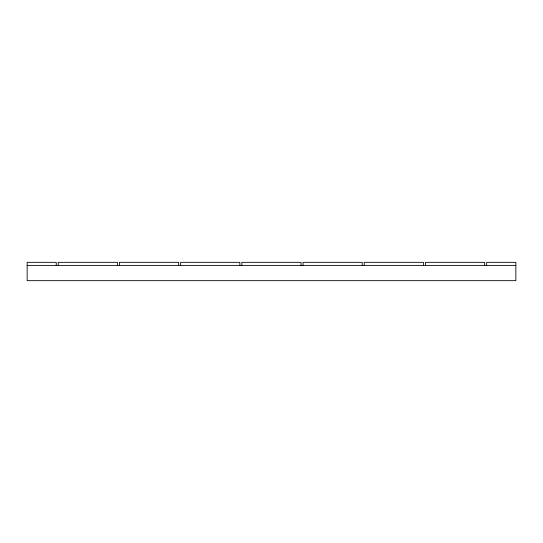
<?xml version="1.0" encoding="UTF-8"?>
<svg xmlns="http://www.w3.org/2000/svg" width="543" height="543" viewBox="0 0 543 543"><rect width="100%" height="100%" fill="white"/><g stroke="black" fill="none" stroke-linecap="round" stroke-linejoin="round"><path stroke-width="0.81" d="M27.15 265.391L515.85 265.391M486.657 265.391L486.657 262.337L515.85 262.337L515.85 280.663L27.15 280.663L27.15 262.337L56.248 262.337L56.248 265.391M484.668 265.391L484.668 262.337L425.454 262.337L425.454 265.391M423.465 265.391L423.465 262.337L364.251 262.337L364.251 265.391M362.262 265.391L362.262 262.337L303.048 262.337L303.048 265.391M301.06 265.391L301.06 262.337L241.845 262.337L241.845 265.391M239.857 265.391L239.857 262.337L180.643 262.337L180.643 265.391M178.654 265.391L178.654 262.337L119.44 262.337L119.44 265.391M117.451 265.391L117.451 262.337L58.237 262.337L58.237 265.391"/></g></svg>
